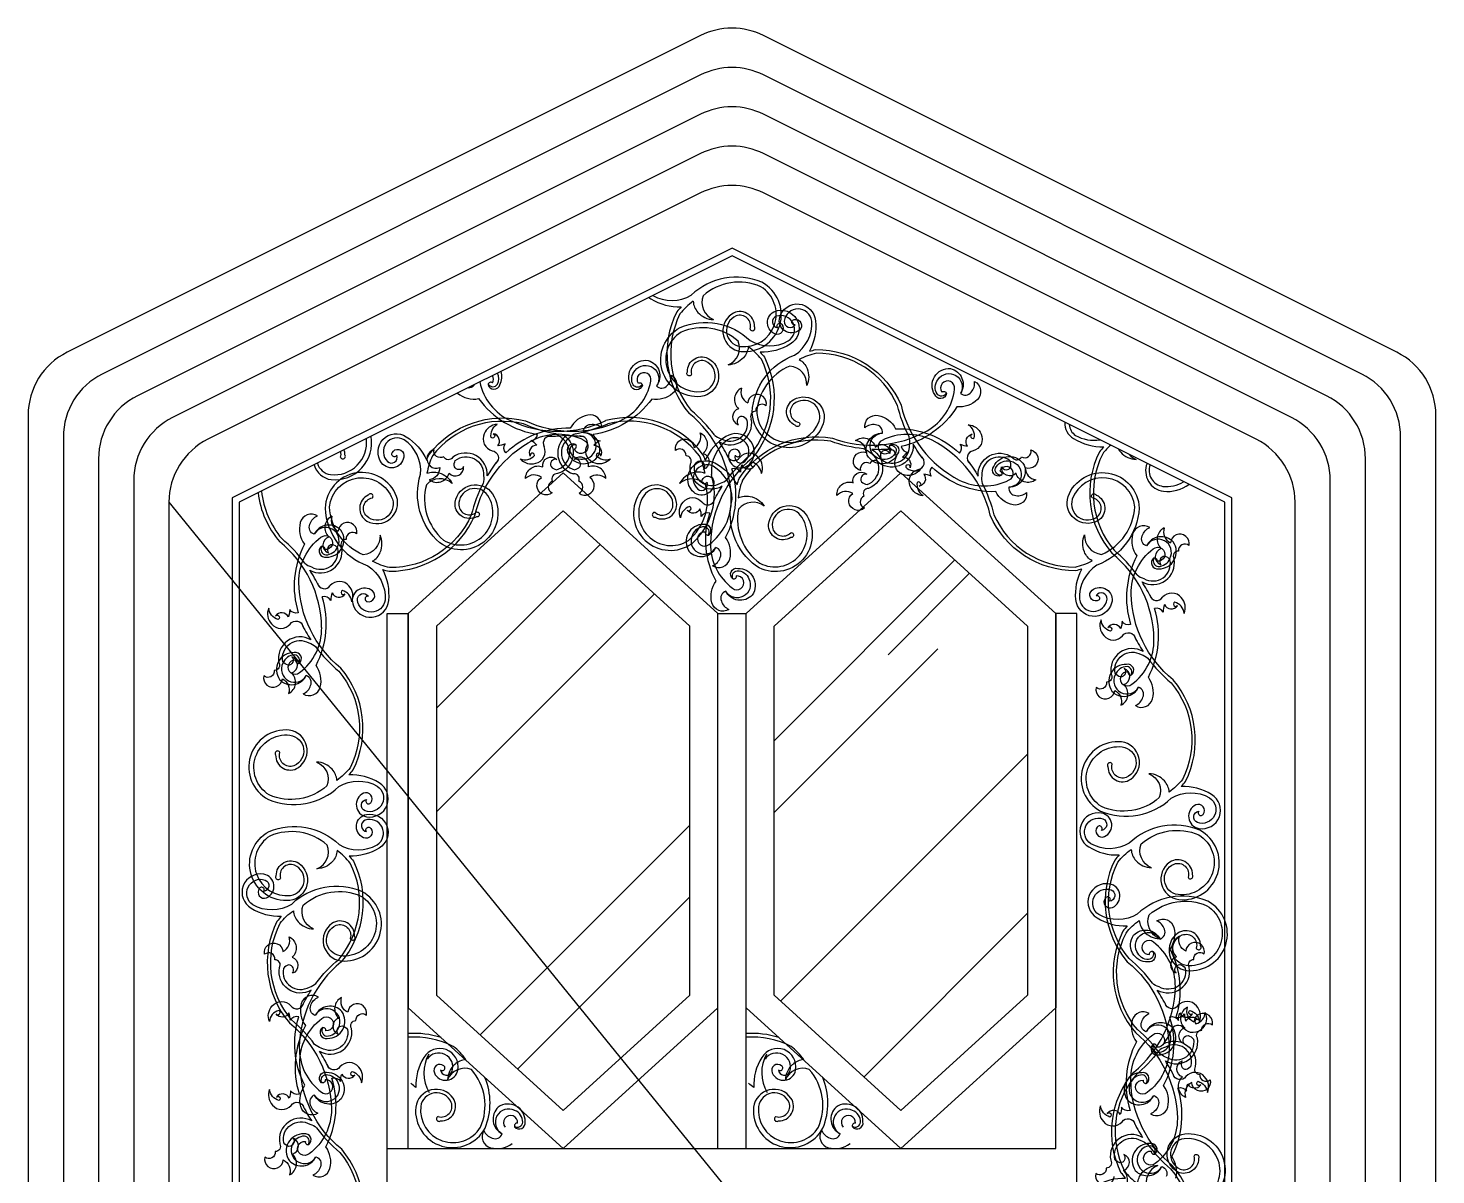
# Model space of a CAD drawing. Header units: metres. Extents: x 0 to 1000, y 0 to 2306.
# Drawn here: x 0 to 1000, y 1491 to 2306 of the extents above; entities that cross this region are included whole.
import ezdxf

# ---------------------------------------------------------------- set-up
doc = ezdxf.new("R2010")
doc.units = ezdxf.units.M
for name, color, linetype in [('3', 3, 'Continuous'), ('4', 4, 'Continuous'), ('BH', 3, 'Continuous')]:
    doc.layers.add(name, color=color, linetype=linetype)

# ---------------------------------------------------------------- blocks, each defined once
blk = doc.blocks.new('TH-19')
at = {"layer": '3'}
for points in [[(1097.17, -357.8, 0.03), (1008.96, -408.15, 0.64), (885.4, -234.57, -0.59), (842.49, -210.17, -0.67), (812.81, -153.3, 1.07), (797.58, -254, -0.38), (716.91, -287.57, 0.53), (829.22, -303.43, 0.72), (916.45, -305.86, -0.64), (870.83, -284.92, -0.17), (890.32, -256.39, -0.65), (991.67, -398.11, -0.12), (971.57, -434.39, 0.06), (838.37, -560.18, -0.3), (314.56, -621.74, -0.07), (245.88, -549.91, 0.17), (305.9, -523.94, 0.21), (345.35, -439.93, -0.41), (215.56, -495.76, -0.29), (166.56, -182.75, -0.8), (491.25, -295.02, -0.76), (325.28, -317.02, -0.62), (396.59, -240.84, 1.16), (383.73, -217.31, 0.61), (315.12, -340.72, 0.68), (518.35, -291.64, 0.82), (141.87, -177.81, 0.3), (212.41, -560.57, -0.27), (214.73, -769.04, -0.88), (79.8, -702.85, -0.77), (142.23, -710.93, 1.05), (124.57, -733.98, 0.79), (175.66, -694.69, 0.74), (48.53, -710.48, 0.84), (232.08, -779.28, 0.15), (276, -615.02, 0.03), (303.79, -638.69, 0.3), (855.2, -570.99, -0.22), (1321.03, -343.3, -0.24), (1565.62, -463.62, -1.5), (1498.24, -484.67, 0.57), (1514.86, -465.2, 0.78), (1457.41, -492.73, 0.62), (1603.16, -571.57, 0.53), (1581.71, -427.02, -0.44), (1635.96, -403.34, -0.23), (1681.21, -444.39, 0.51), (1644.9, -351.43, 0.23), (1527.64, -373.91, 0.2), (1155.03, -340.54, -0.35), (1173.45, -293.66, -0.1), (1132.8, -286.4, 0.57), (1138.88, -216.47, -1.23), (1119.57, -230.66, -0.31), (1180.71, -179.76, 0.29), (1095.05, -195, 0.46), (1093.54, -296.87, -0.66), (1080.85, -366.01)], [(1515.56, -468.28, 0.56), (1469.9, -489.36, 0.31), (1514.07, -553.84, 0.98), (1581.71, -427.02, 1.01)]]:
    blk.add_lwpolyline(points, format="xyb", dxfattribs=at)

msp = doc.modelspace()

# ---------------------------------------------------------------- linework, layer by layer
at = {"layer": '3'}
for p, q in [((477.64, 2272.67), (52.64, 2060.17)), ((947.36, 2060.17), (522.36, 2272.67)), ((477.64, 2244.72), (77.64, 2044.72)), ((922.36, 2044.72), (522.36, 2244.72)), ((477.64, 2216.77), (102.64, 2029.27)), ((897.36, 2029.27), (522.36, 2216.77)), ((25, 2015.45), (25, 0)), ((975, 0), (975, 2015.45)), ((50, 2000), (50, 0)), ((950, 0), (950, 2000)), ((380, 1990), (270, 1890)), ((490, 1890), (380, 1990)), ((510, 1890), (620, 1990)), ((620, 1990), (730, 1890)), ((75, 1984.55), (75, 0)), ((925, 0), (925, 1984.55)), ((380, 1962.97), (290, 1881.15)), ((470, 1881.15), (380, 1962.97)), ((530, 1881.15), (620, 1962.97)), ((620, 1962.97), (710, 1881.15)), ((255, 960), (255, 1890)), ((255, 1890), (270, 1890)), ((270, 1510), (270, 1890)), ((270, 1890), (270, 1610)), ((490, 1890), (510, 1890)), ((490, 1510), (490, 1890)), ((490, 1610), (490, 1890)), ((510, 1510), (510, 1890)), ((510, 1610), (510, 1890)), ((745, 1890), (730, 1890)), ((730, 1510), (730, 1890)), ((730, 1890), (730, 1610)), ((745, 960), (745, 1890)), ((290, 1881.15), (290, 1618.85)), ((470, 1618.85), (470, 1881.15)), ((530, 1618.85), (530, 1881.15)), ((710, 1881.15), (710, 1618.85)), ((270, 1610), (380, 1510)), ((290, 1618.85), (380, 1537.03)), ((380, 1537.03), (470, 1618.85)), ((380, 1510), (490, 1610)), ((620, 1510), (510, 1610)), ((620, 1537.03), (530, 1618.85)), ((710, 1618.85), (620, 1537.03)), ((730, 1610), (620, 1510)), ((255, 1510), (730, 1510))]:
    msp.add_line(p, q, dxfattribs=at)
for points in [[(855, 0), (855, 1972.19), (500, 2149.69), (145, 1972.19), (145, 0)], [(850, 0), (850, 1969.1), (500, 2144.1), (150, 1969.1), (150, 0)], [(100, 1969.1), (900, 984.55), (100, 0)]]:
    msp.add_lwpolyline(points, dxfattribs=at)
for points in [[(333.59, 1998.74, 0.03), (326.12, 1987.75, 0.64), (301.61, 2001.04, -0.59), (295.16, 2001.43, -0.67), (288.39, 2006.41, 1.07), (292.4, 1993.7, -0.38), (284.85, 1985.1, 0.53), (298.97, 1989.71, 0.72), (309.36, 1994.44, -0.64), (302.79, 1994.28, -0.17), (303.44, 1998.75, -0.65), (323.51, 1987.93, -0.12), (323.24, 1982.51, 0.06), (314.82, 1960.05, -0.3), (256.8, 1922.66, -0.07), (244.59, 1927.15, 0.17), (250.15, 1933.66, 0.21), (249.95, 1945.8, -0.41), (237.91, 1931.77, -0.29), (214.12, 1965.74, -0.8), (258.75, 1971.24, -0.76), (240.51, 1959.09, -0.62), (244.51, 1972.16, 1.16), (241.64, 1974.18, 0.61), (240.68, 1955.72, 0.68), (261.75, 1973.19, 0.82), (210.94, 1964.9, 0.3), (241.27, 1923.97, -0.27), (253.54, 1899.6, -0.88), (233.87, 1899.61, -0.77), (241.67, 1902.25, 1.05), (240.93, 1898.53, 0.79), (244.67, 1906.09, 0.74), (230.63, 1896.91, 0.84), (256.17, 1899.39, 0.15), (251.88, 1921.23, 0.03), (256.51, 1920.05, 0.3), (317.42, 1959.75, -0.22), (359.07, 2013.34, -0.24), (394.75, 2013.27, -1.5), (388.04, 2006.92, 0.57), (388.88, 2010.17, 0.78), (383.71, 2003.62, 0.62), (405.38, 2002.75, 0.53), (394.53, 2018.5, -0.44), (399.55, 2024.41, -0.23), (407.23, 2022.19, 0.51), (397.61, 2031.03, 0.23), (385.12, 2021.63, 0.2), (339.4, 2004.1, -0.35), (338.87, 2010.67, -0.1), (333.67, 2009.19, 0.57), (330.36, 2017.76, -1.23), (328.91, 2014.98, -0.31), (333.16, 2024.48, 0.29), (323.97, 2017.76, 0.46), (329.66, 2005.7, -0.66), (332.15, 1996.84)], [(389.13, 2009.84, 0.56), (384.98, 2004.74, 0.31), (393.89, 1999.7, 0.98), (394.53, 2018.5, 1.01)], [(194.18, 1882.93, 0.03), (200.77, 1871.39, 0.64), (178.05, 1855.22, -0.59), (174.86, 1849.6, -0.67), (167.41, 1845.71, 1.07), (180.6, 1843.72, -0.38), (184.99, 1833.16, 0.53), (187.07, 1847.86, 0.72), (187.38, 1859.28, -0.64), (184.64, 1853.31, -0.17), (180.91, 1855.86, -0.65), (199.46, 1869.13, -0.12), (204.21, 1866.5, 0.06), (220.67, 1849.06, -0.3), (228.73, 1780.5, -0.07), (219.33, 1771.51, 0.17), (215.93, 1779.37, 0.21), (204.93, 1784.53, -0.41), (212.24, 1767.54, -0.29), (171.27, 1761.13, -0.8), (185.97, 1803.63, -0.76), (188.84, 1781.9, -0.62), (178.87, 1791.24, 1.16), (175.79, 1789.55, 0.61), (191.95, 1780.57, 0.68), (185.52, 1807.17, 0.82), (170.62, 1757.9, 0.3), (220.72, 1767.13, -0.27), (248.01, 1767.43, -0.88), (239.35, 1749.77, -0.77), (240.4, 1757.94, 1.05), (243.42, 1755.63, 0.79), (238.28, 1762.32, 0.74), (240.34, 1745.68, 0.84), (249.35, 1769.7, 0.15), (227.85, 1775.45, 0.03), (230.95, 1779.09, 0.3), (222.09, 1851.26, -0.22), (192.28, 1912.24, -0.24), (208.03, 1944.25, -1.5), (210.79, 1935.43, 0.57), (208.24, 1937.61, 0.78), (211.84, 1930.09, 0.62), (222.16, 1949.16, 0.53), (203.24, 1946.36, -0.44), (200.14, 1953.46, -0.23), (205.52, 1959.38, 0.51), (193.35, 1954.63, 0.23), (196.29, 1939.28, 0.2), (191.92, 1890.51, -0.35), (185.79, 1892.92, -0.1), (184.84, 1887.6, 0.57), (175.68, 1888.39, -1.23), (177.54, 1885.87, -0.31), (170.88, 1893.87, 0.29), (172.87, 1882.66, 0.46), (186.21, 1882.46, -0.66), (195.26, 1880.8)], [(208.64, 1937.7, 0.56), (211.4, 1931.72, 0.31), (219.84, 1937.5, 0.98), (203.24, 1946.36, 1.01)], [(785.45, 1874.64, 0.03), (792.04, 1863.09, 0.64), (769.32, 1846.92, -0.59), (766.13, 1841.3, -0.67), (758.68, 1837.42, 1.07), (771.86, 1835.42, -0.38), (776.26, 1824.86, 0.53), (778.33, 1839.56, 0.72), (778.65, 1850.98, -0.64), (775.91, 1845.01, -0.17), (772.18, 1847.56, -0.65), (790.73, 1860.83, -0.12), (795.48, 1858.2, 0.06), (811.94, 1840.76, -0.3), (820, 1772.2, -0.07), (810.6, 1763.21, 0.17), (807.2, 1771.07, 0.21), (796.2, 1776.23, -0.41), (803.51, 1759.24, -0.29), (762.54, 1752.83, -0.8), (777.23, 1795.33, -0.76), (780.11, 1773.6, -0.62), (770.14, 1782.94, 1.16), (767.06, 1781.25, 0.61), (783.22, 1772.27, 0.68), (776.79, 1798.87, 0.82), (761.89, 1749.6, 0.3), (811.99, 1758.83, -0.27), (839.28, 1759.13, -0.88), (830.61, 1741.47, -0.77), (831.67, 1749.64, 1.05), (834.69, 1747.33, 0.79), (829.55, 1754.02, 0.74), (831.61, 1737.38, 0.84), (840.62, 1761.4, 0.15), (819.12, 1767.15, 0.03), (822.22, 1770.79, 0.3), (813.36, 1842.96, -0.22), (783.55, 1903.94, -0.24), (799.3, 1935.95, -1.5), (802.06, 1927.13, 0.57), (799.51, 1929.31, 0.78), (803.11, 1921.79, 0.62), (813.43, 1940.87, 0.53), (794.51, 1938.06, -0.44), (791.41, 1945.16, -0.23), (796.78, 1951.08, 0.51), (784.62, 1946.33, 0.23), (787.56, 1930.98, 0.2), (783.19, 1882.21, -0.35), (777.06, 1884.62, -0.1), (776.11, 1879.3, 0.57), (766.95, 1880.1, -1.23), (768.81, 1877.57, -0.31), (762.15, 1885.57, 0.29), (764.14, 1874.36, 0.46), (777.48, 1874.16, -0.66), (786.53, 1872.5)], [(799.91, 1929.4, 0.56), (802.67, 1923.42, 0.31), (811.11, 1929.2, 0.98), (794.51, 1938.06, 1.01)], [(808.71, 1610.99, 0.03), (802.12, 1622.54, 0.64), (824.84, 1638.71, -0.59), (828.03, 1644.33, -0.67), (835.47, 1648.21, 1.07), (822.29, 1650.21, -0.38), (817.9, 1660.76, 0.53), (815.82, 1646.06, 0.72), (815.5, 1634.65, -0.64), (818.24, 1640.62, -0.17), (821.98, 1638.07, -0.65), (803.43, 1624.8, -0.12), (798.68, 1627.43, 0.06), (782.22, 1644.87, -0.3), (774.16, 1713.43, -0.07), (783.56, 1722.42, 0.17), (786.96, 1714.56, 0.21), (797.96, 1709.4, -0.41), (790.65, 1726.39, -0.29), (831.62, 1732.8, -0.8), (816.92, 1690.3, -0.76), (814.04, 1712.03, -0.62), (824.01, 1702.69, 1.16), (827.09, 1704.38, 0.61), (810.94, 1713.36, 0.68), (817.37, 1686.75, 0.82), (832.26, 1736.03, 0.3), (782.17, 1726.8, -0.27), (754.88, 1726.5, -0.88), (763.54, 1744.16, -0.77), (762.48, 1735.98, 1.05), (759.47, 1738.3, 0.79), (764.61, 1731.61, 0.74), (762.54, 1748.25, 0.84), (753.54, 1724.22, 0.15), (775.04, 1718.48, 0.03), (771.94, 1714.84, 0.3), (780.8, 1642.66, -0.22), (810.6, 1581.69, -0.24), (794.85, 1549.68, -1.5), (792.1, 1558.5, 0.57), (794.65, 1556.32, 0.78), (791.04, 1563.84, 0.62), (780.73, 1544.76, 0.53), (799.65, 1547.57, -0.44), (802.74, 1540.47, -0.23), (797.37, 1534.55, 0.51), (809.54, 1539.3, 0.23), (806.6, 1554.65, 0.2), (810.97, 1603.42, -0.35), (817.1, 1601.01, -0.1), (818.05, 1606.33, 0.57), (827.21, 1605.53, -1.23), (825.35, 1608.06, -0.31), (832.01, 1600.06, 0.29), (830.02, 1611.27, 0.46), (816.68, 1611.47, -0.66), (807.63, 1613.13)], [(213.52, 1567.51, 0.03), (206.93, 1579.05, 0.64), (229.65, 1595.23, -0.59), (232.85, 1600.84, -0.67), (240.29, 1604.73, 1.07), (227.11, 1606.72, -0.38), (222.71, 1617.28, 0.53), (220.64, 1602.58, 0.72), (220.32, 1591.16, -0.64), (223.06, 1597.13, -0.17), (226.8, 1594.58, -0.65), (208.25, 1581.32, -0.12), (203.5, 1583.95, 0.06), (187.03, 1601.38, -0.3), (178.97, 1669.94, -0.07), (188.38, 1678.93, 0.17), (191.78, 1671.08, 0.21), (202.77, 1665.91, -0.41), (195.46, 1682.9, -0.29), (236.43, 1689.32, -0.8), (221.74, 1646.82, -0.76), (218.86, 1668.54, -0.62), (228.83, 1659.21, 1.16), (231.91, 1660.89, 0.61), (215.76, 1669.87, 0.68), (222.18, 1643.27, 0.82), (237.08, 1692.55, 0.3), (186.98, 1683.31, -0.27), (159.69, 1683.01, -0.88), (168.36, 1700.67, -0.77), (167.3, 1692.5, 1.05), (164.28, 1694.81, 0.79), (169.43, 1688.12, 0.74), (167.36, 1704.76, 0.84), (158.35, 1680.74, 0.15), (179.85, 1674.99, 0.03), (176.76, 1671.35, 0.3), (185.62, 1599.18, -0.22), (215.42, 1538.21, -0.24), (199.67, 1506.19, -1.5), (196.92, 1515.01, 0.57), (199.46, 1512.84, 0.78), (195.86, 1520.36, 0.62), (185.54, 1501.28, 0.53), (204.46, 1504.09, -0.44), (207.56, 1496.99, -0.23), (202.19, 1491.06, 0.51), (214.36, 1495.82, 0.23), (211.41, 1511.16, 0.2), (215.78, 1559.93, -0.35), (221.92, 1557.52, -0.1), (222.87, 1562.84, 0.57), (232.02, 1562.05, -1.23), (230.16, 1564.58, -0.31), (236.83, 1556.57, 0.29), (234.83, 1567.79, 0.46), (221.5, 1567.98, -0.66), (212.45, 1569.64)], [(814.46, 1560.62, 0.03), (807.87, 1572.16, 0.64), (830.59, 1588.34, -0.59), (833.78, 1593.95, -0.67), (841.23, 1597.84, 1.07), (828.04, 1599.83, -0.38), (823.65, 1610.39, 0.53), (821.57, 1595.69, 0.72), (821.26, 1584.27, -0.64), (824, 1590.24, -0.17), (827.73, 1587.69, -0.65), (809.18, 1574.43, -0.12), (804.43, 1577.06, 0.06), (787.97, 1594.49, -0.3), (779.91, 1663.05, -0.07), (789.31, 1672.04, 0.17), (792.71, 1664.19, 0.21), (803.71, 1659.02, -0.41), (796.4, 1676.01, -0.29), (837.37, 1682.43, -0.8), (822.67, 1639.93, -0.76), (819.8, 1661.65, -0.62), (829.77, 1652.32, 1.16), (832.85, 1654, 0.61), (816.69, 1662.98, 0.68), (823.12, 1636.38, 0.82), (838.02, 1685.66, 0.3), (787.92, 1676.42, -0.27), (760.63, 1676.12, -0.88), (769.29, 1693.78, -0.77), (768.24, 1685.61, 1.05), (765.22, 1687.92, 0.79), (770.36, 1681.24, 0.74), (768.3, 1697.87, 0.84), (759.29, 1673.85, 0.15), (780.79, 1668.1, 0.03), (777.69, 1664.46, 0.3), (786.55, 1592.29, -0.22), (816.36, 1531.32, -0.24), (800.61, 1499.3, -1.5), (797.85, 1508.12, 0.57), (800.4, 1505.95, 0.78), (796.8, 1513.47, 0.62), (786.48, 1494.39, 0.53), (805.4, 1497.2, -0.44), (808.5, 1490.1, -0.23)], [(231.6, 1437.22, 0.3), (222.74, 1509.4, -0.22), (192.94, 1570.37, -0.24), (208.69, 1602.38, -1.5), (211.44, 1593.56, 0.57), (208.89, 1595.74, 0.78), (212.5, 1588.22, 0.62), (222.82, 1607.3, 0.53), (203.9, 1604.49, -0.44), (200.8, 1611.59, -0.23), (206.17, 1617.51, 0.51), (194, 1612.76, 0.23), (196.95, 1597.41, 0.2), (192.58, 1548.64, -0.35), (186.44, 1551.05, -0.1), (185.49, 1545.73, 0.57), (176.34, 1546.53, -1.23), (178.19, 1544, -0.31), (171.53, 1552, 0.29), (173.53, 1540.79, 0.46), (186.86, 1540.59, -0.66), (195.91, 1538.93)], [(209.3, 1595.83, 0.56), (212.06, 1589.85, 0.31), (220.5, 1595.64, 0.98), (203.9, 1604.49, 1.01)], [(821.89, 1425.56, 0.3), (813.03, 1497.73, -0.22), (783.23, 1558.7, -0.24), (798.98, 1590.72, -1.5), (801.73, 1581.9, 0.57), (799.18, 1584.08, 0.78), (802.79, 1576.56, 0.62), (813.11, 1595.63, 0.53), (794.19, 1592.82, -0.44), (791.09, 1599.93, -0.23), (796.46, 1605.85, 0.51), (784.29, 1601.1, 0.23), (787.24, 1585.75, 0.2), (782.87, 1536.98, -0.35), (776.73, 1539.39, -0.1), (775.78, 1534.07, 0.57), (766.63, 1534.86, -1.23), (768.49, 1532.34, -0.31), (761.82, 1540.34, 0.29), (763.82, 1529.13, 0.46), (777.15, 1528.93, -0.66), (786.2, 1527.27)], [(799.59, 1584.17, 0.56), (802.35, 1578.19, 0.31), (810.79, 1583.97, 0.98), (794.19, 1592.82, 1.01)], [(794.25, 1556.23, 0.56), (791.49, 1562.21, 0.31), (783.05, 1556.42, 0.98), (799.65, 1547.57, 1.01)], [(815.29, 1488.93, 0.23), (812.35, 1504.27, 0.2), (816.72, 1553.04, -0.35), (822.85, 1550.63, -0.1), (823.8, 1555.96, 0.57), (832.96, 1555.16, -1.23), (831.1, 1557.69, -0.31), (837.76, 1549.68, 0.29), (835.77, 1560.9, 0.46), (822.43, 1561.09, -0.66), (813.38, 1562.75)], [(194.84, 1541.07, 0.03), (201.43, 1529.52, 0.64), (178.71, 1513.35, -0.59), (175.51, 1507.73, -0.67), (168.07, 1503.85, 1.07), (181.25, 1501.85, -0.38), (185.64, 1491.3, 0.53), (187.72, 1506, 0.72), (188.04, 1517.41, -0.64), (185.3, 1511.44, -0.17), (181.56, 1513.99, -0.65), (200.11, 1527.26, -0.12), (204.86, 1524.63, 0.06), (221.33, 1507.19, -0.3), (229.38, 1438.63, -0.07)], [(785.13, 1529.4, 0.03), (791.72, 1517.86, 0.64), (769, 1501.69, -0.59), (765.8, 1496.07, -0.67), (758.36, 1492.18, 1.07), (771.54, 1490.19, -0.38)], [(199.06, 1512.74, 0.56), (196.3, 1518.72, 0.31), (187.86, 1512.94, 0.98), (204.46, 1504.09, 1.01)], [(775.93, 1479.63, 0.53), (778.01, 1494.33, 0.72), (778.33, 1505.75, -0.64), (775.59, 1499.78, -0.17), (771.85, 1502.33, -0.65), (790.4, 1515.59, -0.12), (795.15, 1512.96, 0.06), (811.62, 1495.53, -0.3), (819.67, 1426.97, -0.07)], [(800, 1505.85, 0.56), (797.24, 1511.83, 0.31), (788.8, 1506.05, 0.98), (805.4, 1497.2, 1.01)]]:
    msp.add_lwpolyline(points, format="xyb", dxfattribs=at)
for centre, radius, start, end in [((500, 2227.95), 50, 63.43, 116.57), ((500, 2200), 50, 63.43, 116.57), ((500, 2172.05), 50, 63.43, 116.57), ((503.23, 2082.1), 46.92, 67.56, 133.33), ((505.03, 2086.93), 38.53, 66.34, 131.45), ((508.35, 2102.64), 23.05, 263.65, 58.2), ((508.75, 2102.32), 26.25, 264.52, 61.84), ((449.09, 2124.85), 13.04, 231.79, 239.22), ((462.41, 2145.36), 37.48, 237.76, 272.3), ((449.18, 2124.22), 9.91, 236.52, 236.83), ((457.14, 2139.85), 27.41, 240.78, 300.49), ((497.86, 2075.85), 44.07, 125.23, 142.2), ((485.12, 2112.67), 12.71, 183.71, 223.08), ((491.82, 2111.04), 13.19, 158.76, 247.8), ((519.07, 2074.79), 65.28, 153.16, 220.84), ((519.48, 2074.74), 63.06, 153.52, 219.89), ((497.86, 2075.85), 46.68, 136.64, 142.51), ((487.09, 2113.67), 14.85, 220.7, 269), ((508.24, 2090.74), 14.69, 124.95, 262.2), ((507.4, 2091), 11.38, 113.16, 261.94), ((505.61, 2094.19), 10.37, 357.88, 123.98), ((505.62, 2094.35), 7.6, 342.95, 110.83), ((514.55, 2092.74), 1.77, 200.38, 36.97), ((75, 2015.45), 50, 116.57, 180), ((325.43, 2056.92), 8.96, 333.49, 25.94), ((324.5, 2058.36), 12.07, 331.5, 18), ((925, 2015.45), 50, 0, 63.43), ((313, 2055.71), 5.23, 267.63, 315.27), ((325.87, 2059.16), 11.6, 215.98, 217.87), ((324.45, 2057.39), 9.41, 212.38, 214.69), ((358.78, 2062.3), 38.69, 191.57, 245.17), ((328.7, 2052.43), 1.95, 54.06, 172.78), ((330.95, 2053.69), 4.3, 193.68, 345.35), ((330.2, 2055), 3.85, 209.97, 327.39), ((325.57, 2056.61), 5.01, 328.61, 29.34), ((510.71, 2042.14), 8.96, 116.05, 227.87), ((514.96, 2047.41), 8.65, 161.2, 243.99), ((100, 2000), 50, 116.57, 180), ((316.62, 2059.95), 17.6, 229.1, 281.12), ((371.58, 2080.53), 63.97, 216.28, 261.29), ((517.82, 2039.06), 6.68, 347.71, 175.09), ((900, 2000), 50, 0, 63.43), ((419.89, 1969.99), 79.6, 0.82, 51.28), ((404.57, 1954.98), 103.53, 36.71, 50.01), ((506.41, 2029.73), 6.01, 106.54, 250.28), ((507.15, 2026.42), 3.63, 90.47, 220.23), ((505.27, 2023.33), 6.97, 36.73, 74.61), ((516.84, 2030.08), 3.68, 88.89, 211.85), ((521.42, 2034.18), 4.53, 49.73, 185.39), ((125, 1984.55), 50, 116.57, 180), ((376.53, 2099.16), 79.6, 244.72, 295.19), ((369.79, 2119.53), 103.53, 280.61, 293.92), ((427.02, 1964), 65.28, 37.06, 104.75), ((426.79, 1963.64), 63.06, 37.42, 103.79), ((498.68, 2025.21), 15.31, 239.87, 11.02), ((498.67, 2024.94), 12.45, 239.27, 11.87), ((749.38, 2025.51), 13.04, 178.18, 239.22), ((749.47, 2024.87), 9.91, 183.27, 236.83), ((875, 1984.55), 50, 0, 63.43), ((217.37, 2011.59), 23.05, 263.65, 6.58), ((217.78, 2011.27), 26.25, 264.52, 10.17), ((356.66, 2018.13), 5.29, 273.95, 350.97), ((351.64, 2000.92), 13.1, 41.88, 65.69), ((370.93, 2011.15), 5.01, 76.8, 210.21), ((369.79, 2119.53), 103.53, 269.94, 277.31), ((391.47, 2004.11), 15.31, 123.77, 254.93), ((391.22, 2004.24), 12.45, 123.18, 255.77), ((392.88, 2007.27), 11.25, 110.95, 138.88), ((515.31, 1983.84), 37.48, 121.66, 156.21), ((512.69, 1991), 27.41, 124.69, 184.39), ((495.22, 2025.09), 11.25, 227.05, 254.98), ((404.57, 1954.98), 103.53, 26.04, 33.4), ((502.76, 2004.82), 13.04, 323.59, 123.12), ((502.16, 2005.02), 9.91, 314.81, 120.73), ((762.7, 2046.01), 37.48, 237.76, 272.3), ((757.43, 2040.5), 27.41, 240.78, 278.39), ((214.65, 2003.3), 7.6, 342.95, 13.78), ((223.58, 2001.69), 1.77, 200.38, 36.97), ((214.64, 2003.14), 10.37, 357.88, 18), ((352.89, 2008.45), 9.17, 249.09, 318.27), ((361.32, 2004.33), 5.33, 89.31, 208.56), ((358.13, 2002.39), 1.6, 358.33, 202.1), ((358.51, 2005.27), 8.77, 283.55, 22.57), ((392.13, 1995.18), 6.01, 350.44, 134.18), ((437.31, 1982.58), 44.07, 9.13, 26.11), ((437.31, 1982.58), 46.68, 20.54, 26.41), ((501.39, 2003.68), 5.01, 192.89, 326.31), ((506.15, 2002.2), 8.76, 177.76, 324.2), ((501.73, 2002.42), 4.33, 24.65, 178.29), ((506.31, 2001.18), 4.27, 161.53, 311.51), ((504.01, 2003.3), 1.9, 203.77, 29.11), ((512.14, 1995.11), 8.77, 39.64, 138.66), ((511.08, 1993.53), 10.61, 337.62, 42.55), ((819.36, 1975.44), 65.28, 153.16, 220.84), ((819.78, 1975.39), 63.06, 153.52, 219.89), ((798.15, 1976.51), 46.68, 136.64, 142.51), ((798.15, 1976.51), 44.07, 131.36, 142.2), ((785.41, 2013.32), 12.71, 210.56, 223.08), ((787.39, 2014.33), 14.85, 220.7, 269), ((792.11, 2011.69), 13.19, 221.21, 247.8), ((217.26, 1999.7), 14.69, 195.93, 262.2), ((216.42, 1999.95), 11.38, 195.88, 261.94), ((357.56, 2006.92), 10.61, 221.52, 286.45), ((388.82, 1995.97), 3.63, 334.37, 104.14), ((386.88, 1999.02), 6.97, 280.64, 318.52), ((401.38, 1985.86), 8.96, 359.95, 111.77), ((475.97, 1977.82), 12.71, 67.61, 106.98), ((438.8, 1973.73), 63.97, 332.38, 17.39), ((501.4, 1987.79), 5.29, 30.04, 107.07), ((519.07, 1990.85), 13.1, 157.97, 181.79), ((511.74, 1998.04), 5.33, 205.4, 324.65), ((514.89, 1996.03), 1.6, 114.43, 318.2), ((511.75, 1988.66), 9.17, 5.18, 74.37), ((808.53, 1991.4), 14.69, 158.89, 262.2), ((807.69, 1991.65), 11.38, 159.73, 261.94), ((387.85, 1985.66), 3.68, 332.8, 95.75), ((389.52, 1979.74), 4.53, 293.64, 69.3), ((395.48, 1980.83), 6.68, 231.62, 59), ((404.24, 1979.73), 8.65, 45.1, 127.89), ((446.11, 1966.7), 14.69, 8.86, 146.11), ((471.56, 1972.52), 13.19, 42.66, 131.71), ((476.01, 1975.61), 14.85, 104.61, 152.9), ((444.1, 1971.25), 38.53, 310.25, 15.36), ((440.55, 1975), 46.92, 311.46, 17.23), ((808.64, 2003.29), 23.05, 263.65, 301.8), ((809.04, 2002.97), 26.25, 264.52, 306.28), ((228.09, 1983.74), 65.28, 187.03, 220.84), ((228.51, 1983.69), 63.06, 186.09, 219.89), ((456.28, 1961.15), 26.25, 148.42, 305.74), ((456.75, 1961.37), 23.05, 147.55, 302.11), ((446.71, 1967.35), 11.38, 357.07, 145.84), ((460.8, 1970.27), 38.69, 306.35, 1.26), ((445.13, 1960.15), 1.77, 84.28, 280.88), ((450.5, 1967.46), 7.6, 226.86, 354.73), ((450.36, 1967.55), 10.37, 241.78, 7.88), ((219.74, 1951.1), 8.96, 116.05, 227.87), ((223.99, 1956.36), 8.65, 161.2, 243.99), ((226.85, 1948.02), 6.68, 347.71, 175.09), ((479.42, 1941.21), 12.07, 87.6, 215.58), ((480.3, 1942.68), 8.96, 89.58, 159.25), ((480.78, 1949.06), 4.3, 309.77, 101.44), ((479.93, 1947.81), 3.85, 326.07, 83.49), ((811, 1942.8), 8.96, 116.05, 227.87), ((815.25, 1948.06), 8.65, 161.2, 243.99), ((128.91, 1878.94), 79.6, 0.82, 51.28), ((113.59, 1863.93), 103.53, 36.71, 50.01), ((215.43, 1938.69), 6.01, 106.54, 250.28), ((225.86, 1939.03), 3.68, 88.89, 211.85), ((230.44, 1943.14), 4.53, 49.73, 185.39), ((480.31, 1941.59), 9.41, 153.08, 330.78), ((480.52, 1942.94), 5.01, 84.7, 309.99), ((482.9, 1947.59), 1.95, 170.16, 288.88), ((481.46, 1933.43), 17.6, 344.49, 37.21), ((818.12, 1939.72), 6.68, 347.71, 175.09), ((207.7, 1934.17), 15.31, 239.87, 11.02), ((207.69, 1933.89), 12.45, 239.27, 11.87), ((216.17, 1935.37), 3.63, 90.47, 220.23), ((214.3, 1932.28), 6.97, 36.73, 74.61), ((478.1, 1942.09), 11.6, 222.91, 333.97), ((486.85, 1932.05), 5.23, 335.78, 71.37), ((720.18, 1870.64), 79.6, 0.82, 51.28), ((704.86, 1855.63), 103.53, 36.71, 50.01), ((806.7, 1930.39), 6.01, 106.54, 250.28), ((807.44, 1927.07), 3.63, 90.47, 220.23), ((805.57, 1923.99), 6.97, 36.73, 74.61), ((817.13, 1930.74), 3.68, 88.89, 211.85), ((821.71, 1934.84), 4.53, 49.73, 185.39), ((204.24, 1934.05), 11.25, 227.05, 254.98), ((113.59, 1863.93), 103.53, 26.04, 33.4), ((482.71, 1932.58), 9.3, 292.34, 343.25), ((490.62, 1930.75), 8.06, 237.17, 345.51), ((798.97, 1925.87), 15.31, 239.87, 11.02), ((798.96, 1925.59), 12.45, 239.27, 11.87), ((210.41, 1912.63), 5.01, 192.89, 326.31), ((221.16, 1904.06), 8.77, 39.64, 138.66), ((795.51, 1925.75), 11.25, 227.05, 254.98), ((704.86, 1855.63), 103.53, 26.04, 33.4), ((147.82, 1882.69), 63.97, 332.38, 17.39), ((210.42, 1896.74), 5.29, 30.04, 107.07), ((228.09, 1899.8), 13.1, 157.97, 181.79), ((220.76, 1907), 5.33, 205.4, 324.65), ((223.91, 1904.98), 1.6, 114.43, 318.2), ((220.78, 1897.61), 9.17, 5.18, 74.37), ((220.1, 1902.48), 10.61, 337.62, 42.55), ((801.68, 1904.33), 5.01, 192.89, 326.31), ((812.43, 1895.76), 8.77, 39.64, 138.66), ((811.37, 1894.18), 10.61, 337.62, 42.55), ((739.09, 1874.39), 63.97, 332.38, 17.39), ((801.69, 1888.44), 5.29, 30.04, 107.07), ((819.36, 1891.5), 13.1, 157.97, 181.79), ((812.03, 1898.7), 5.33, 205.4, 324.65), ((815.18, 1896.69), 1.6, 114.43, 318.2), ((812.05, 1889.31), 9.17, 5.18, 74.37), ((169.83, 1879.22), 38.69, 306.35, 1.26), ((761.1, 1870.92), 38.69, 306.35, 1.26), ((188.44, 1850.17), 12.07, 87.6, 215.58), ((189.32, 1851.63), 8.96, 89.58, 159.25), ((189.8, 1858.01), 4.3, 309.77, 101.44), ((188.95, 1856.76), 3.85, 326.07, 83.49), ((189.34, 1850.55), 9.41, 153.08, 330.78), ((189.54, 1851.9), 5.01, 84.7, 309.99), ((191.92, 1856.55), 1.95, 170.16, 288.88), ((190.48, 1842.39), 17.6, 344.49, 37.21), ((779.71, 1841.87), 12.07, 87.6, 215.58), ((780.59, 1843.33), 8.96, 89.58, 159.25), ((781.07, 1849.71), 4.3, 309.77, 101.44), ((780.22, 1848.46), 3.85, 326.07, 83.49), ((187.12, 1851.05), 11.6, 222.91, 333.97), ((195.88, 1841), 5.23, 335.78, 71.37), ((780.6, 1842.25), 9.41, 153.08, 330.78), ((780.81, 1843.6), 5.01, 84.7, 309.99), ((783.19, 1848.25), 1.95, 170.16, 288.88), ((781.75, 1834.09), 17.6, 344.49, 37.21), ((191.74, 1841.53), 9.3, 292.34, 343.25), ((199.64, 1839.7), 8.06, 237.17, 345.51), ((778.39, 1842.75), 11.6, 222.91, 333.97), ((783.01, 1833.23), 9.3, 292.34, 343.25), ((787.14, 1832.7), 5.23, 335.78, 71.37), ((790.91, 1831.4), 8.06, 237.17, 345.51), ((273.9, 1526.5), 65.28, 72.73, 93.42), ((513.9, 1526.5), 65.28, 72.73, 93.42), ((273.85, 1526.08), 63.06, 63.52, 93.5), ((292.38, 1568.02), 13.04, 349.69, 149.22), ((274.96, 1547.71), 44.07, 35.23, 52.2), ((513.85, 1526.08), 63.06, 63.52, 93.5), ((532.38, 1568.02), 13.04, 349.69, 149.22), ((514.96, 1547.71), 44.07, 35.23, 52.2), ((312.88, 1554.7), 37.48, 147.76, 182.3), ((308.49, 1563.72), 27.41, 150.78, 210.49), ((291.74, 1567.93), 9.91, 340.9, 146.83), ((311.78, 1560.44), 12.71, 93.71, 133.08), ((552.88, 1554.7), 37.48, 147.76, 182.3), ((548.49, 1563.72), 27.41, 150.78, 210.49), ((531.74, 1567.93), 9.91, 340.9, 146.83), ((551.78, 1560.44), 12.71, 93.71, 133.08), ((292.51, 1565.41), 4.33, 50.74, 204.38), ((296.57, 1567.16), 8.76, 203.86, 350.3), ((297.16, 1566.32), 4.27, 187.63, 337.61), ((294.16, 1567.2), 1.9, 229.87, 55.21), ((312.78, 1558.47), 14.85, 130.7, 179), ((310.15, 1553.75), 13.19, 68.76, 157.8), ((286.05, 1540.53), 38.53, 336.34, 41.45), ((281.21, 1542.33), 46.92, 337.56, 22.76), ((532.51, 1565.41), 4.33, 50.74, 204.38), ((536.57, 1567.16), 8.76, 203.86, 350.3), ((537.16, 1566.32), 4.27, 187.63, 337.61), ((534.16, 1567.2), 1.9, 229.87, 55.21), ((552.78, 1558.47), 14.85, 130.7, 179), ((550.15, 1553.75), 13.19, 68.76, 157.8), ((526.05, 1540.53), 38.53, 336.34, 41.45), ((521.21, 1542.33), 46.92, 337.56, 22.76), ((243.37, 1519.25), 46.68, 46.64, 52.51), ((289.85, 1537.33), 14.69, 34.95, 172.2), ((483.37, 1519.25), 46.68, 46.64, 52.51), ((529.85, 1537.33), 14.69, 34.95, 172.2), ((290.11, 1538.17), 11.38, 23.16, 171.94), ((293.46, 1539.94), 7.6, 252.95, 20.83), ((293.3, 1539.95), 10.37, 267.88, 33.98), ((340.97, 1529.53), 12.07, 357.6, 125.58), ((530.11, 1538.17), 11.38, 23.16, 171.94), ((533.46, 1539.94), 7.6, 252.95, 20.83), ((533.3, 1539.95), 10.37, 267.88, 33.98), ((580.97, 1529.53), 12.07, 357.6, 125.58), ((301.43, 1536.81), 26.25, 174.52, 331.84), ((301.75, 1537.21), 23.05, 173.65, 328.2), ((291.85, 1531.01), 1.77, 110.38, 306.97), ((341.85, 1530.85), 11.6, 132.91, 243.97), ((341.35, 1528.64), 9.41, 63.08, 240.78), ((342.7, 1528.43), 5.01, 354.7, 219.99), ((342.43, 1528.65), 8.96, 359.58, 69.25), ((541.43, 1536.81), 26.25, 174.52, 331.84), ((541.75, 1537.21), 23.05, 173.65, 328.2), ((531.85, 1531.01), 1.77, 110.38, 306.97), ((581.85, 1530.85), 11.6, 132.91, 243.97), ((581.35, 1528.64), 9.41, 63.08, 240.78), ((582.7, 1528.43), 5.01, 354.7, 219.99), ((582.43, 1528.65), 8.96, 359.58, 69.25), ((330.5, 1518.33), 8.06, 147.17, 255.51), ((332.33, 1526.23), 9.3, 202.34, 253.25), ((331.8, 1522.1), 5.23, 245.78, 341.37), ((347.35, 1526.05), 1.95, 80.16, 198.88), ((347.56, 1529.02), 3.85, 236.07, 353.49), ((348.81, 1528.17), 4.3, 219.77, 11.44), ((570.5, 1518.33), 8.06, 147.17, 255.51), ((572.33, 1526.23), 9.3, 202.34, 253.25), ((571.8, 1522.1), 5.23, 245.78, 341.37), ((587.35, 1526.05), 1.95, 80.16, 198.88), ((587.56, 1529.02), 3.85, 236.07, 353.49), ((588.81, 1528.17), 4.3, 219.77, 11.44), ((333.19, 1527.49), 17.6, 254.49, 307.21), ((573.19, 1527.49), 17.6, 254.49, 307.21)]:
    msp.add_arc(centre, radius, start, end, dxfattribs=at)
at = {"layer": '4'}
for p, q in [((477.64, 2300.62), (27.64, 2075.62)), ((972.36, 2075.62), (522.36, 2300.62)), ((477.64, 2188.82), (127.64, 2013.82)), ((872.36, 2013.82), (522.36, 2188.82)), ((0, 2030.9), (0, 0)), ((1000, 0), (1000, 2030.9)), ((100, 1969.1), (100, 0)), ((900, 0), (900, 1969.1))]:
    msp.add_line(p, q, dxfattribs=at)
for centre, start, end in [((500, 2255.9), 63.43, 116.57), ((500, 2144.1), 63.43, 116.57), ((50, 2030.9), 116.57, 180), ((950, 2030.9), 0, 63.43), ((150, 1969.1), 116.57, 180), ((850, 1969.1), 0, 63.43)]:
    msp.add_arc(centre, 50, start, end, dxfattribs=at)
at = {"layer": 'BH'}
for p, q in [((290, 1822.74), (406.31, 1939.05)), ((530, 1799.69), (658.38, 1928.08)), ((610.89, 1860.78), (668.75, 1918.65)), ((290, 1749.2), (444.83, 1904.03)), ((530, 1748.78), (646.24, 1865.02)), ((534.54, 1614.72), (710, 1790.19)), ((320.99, 1590.68), (470, 1739.69)), ((347.65, 1566.44), (470, 1688.78)), ((593.8, 1560.85), (710, 1677.05))]:
    msp.add_line(p, q, dxfattribs=at)

# ---------------------------------------------------------------- block references
at = {"layer": '3', "xscale": -0.13, "yscale": 0.13, "zscale": 0.13}
for p, rotation in [((487.63, 2020.33), 153.9), ((286.06, 1911.37), 206.1), ((440.03, 2111.56), 90), ((513.14, 1894.35), 210.45), ((815.98, 1977.63), 333.9), ((148, 1753.58), 90), ((859.59, 1453.06), 270)]:
    msp.add_blockref('TH-19', p, dxfattribs=dict(at, rotation=rotation))

doc.saveas('drawing.dxf')
